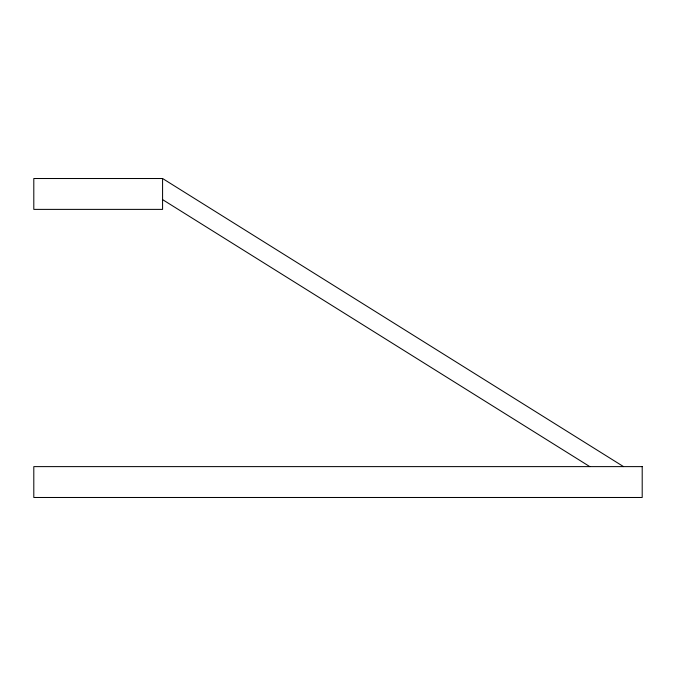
<?xml version="1.0" encoding="UTF-8"?>
<svg xmlns="http://www.w3.org/2000/svg" width="676" height="676" viewBox="0 0 676 676"><rect width="100%" height="100%" fill="white"/><g stroke="black" fill="none" stroke-linecap="round" stroke-linejoin="round"><path stroke-width="1.01" d="M162.578 178.515L33.8 178.515L33.8 209.383L162.578 209.383L162.578 178.515L623.542 466.617M162.578 199.606L589.793 466.617M642.2 466.617L33.8 466.617L33.8 497.485L642.2 497.485L642.2 466.617"/></g></svg>
